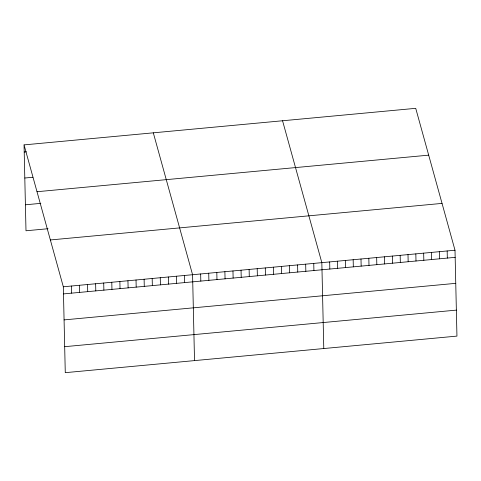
<?xml version="1.0" encoding="UTF-8"?>
<svg xmlns="http://www.w3.org/2000/svg" width="481" height="481" viewBox="0 0 481 481"><rect width="100%" height="100%" fill="white"/><g stroke="black" fill="none" stroke-linecap="round" stroke-linejoin="round"><path stroke-width="0.72" d="M24.05 144.895L415.728 108.333L455.002 250.222L456.95 336.105L65.272 372.667L63.324 286.784L24.05 144.895L25.998 230.778L48.034 228.722M24.212 152.02L26.413 151.816M24.802 178.012L32.882 177.261M37.007 191.721L428.691 155.153M25.409 204.792L40.831 203.349M50.361 239.959L442.039 203.397M63.324 286.784L455.002 250.222M63.486 293.909L455.164 257.347M64.075 319.901L455.754 283.339M64.682 346.681L456.361 310.119M282.557 120.761L321.831 262.65L323.779 348.539M153.307 132.828L192.574 274.717L194.522 360.606M447.168 250.95L447.33 258.081M439.333 251.683L439.496 258.808M431.499 252.417L431.661 259.542M423.665 253.144L423.827 260.275M415.831 253.878L415.993 261.003M408.002 254.605L408.159 261.736M400.168 255.339L400.33 262.47M392.334 256.072L392.496 263.197M384.499 256.8L384.662 263.931M376.665 257.533L376.827 264.658M368.831 258.267L368.993 265.392M360.997 258.994L361.159 266.125M353.162 259.728L353.325 266.853M345.328 260.455L345.49 267.586M337.5 261.189L337.656 268.32M329.665 261.923L329.828 269.047M313.75 263.408L313.913 270.532M305.675 264.159L305.838 271.29M297.595 264.917L297.757 272.042M289.514 265.668L289.676 272.799M281.439 266.42L281.601 273.551M273.358 267.177L273.521 274.302M265.284 267.929L265.446 275.06M257.203 268.687L257.365 275.811M249.122 269.438L249.284 276.569M241.047 270.196L241.209 277.321M232.966 270.947L233.129 278.078M224.892 271.699L225.054 278.83M216.811 272.456L216.973 279.581M208.73 273.208L208.892 280.339M200.655 273.966L200.817 281.09M184.5 275.475L184.662 282.6M176.419 276.226L176.581 283.357M168.338 276.978L168.5 284.109M160.263 277.735L160.426 284.86M152.182 278.487L152.345 285.618M144.108 279.245L144.27 286.369M136.027 279.996L136.189 287.127M127.946 280.754L128.108 287.878M119.871 281.505L120.034 288.636M111.79 282.257L111.953 289.388M103.716 283.014L103.878 290.139M95.635 283.766L95.797 290.897M87.554 284.524L87.716 291.648M79.479 285.275L79.642 292.406M71.398 286.033L71.561 293.157"/></g></svg>
